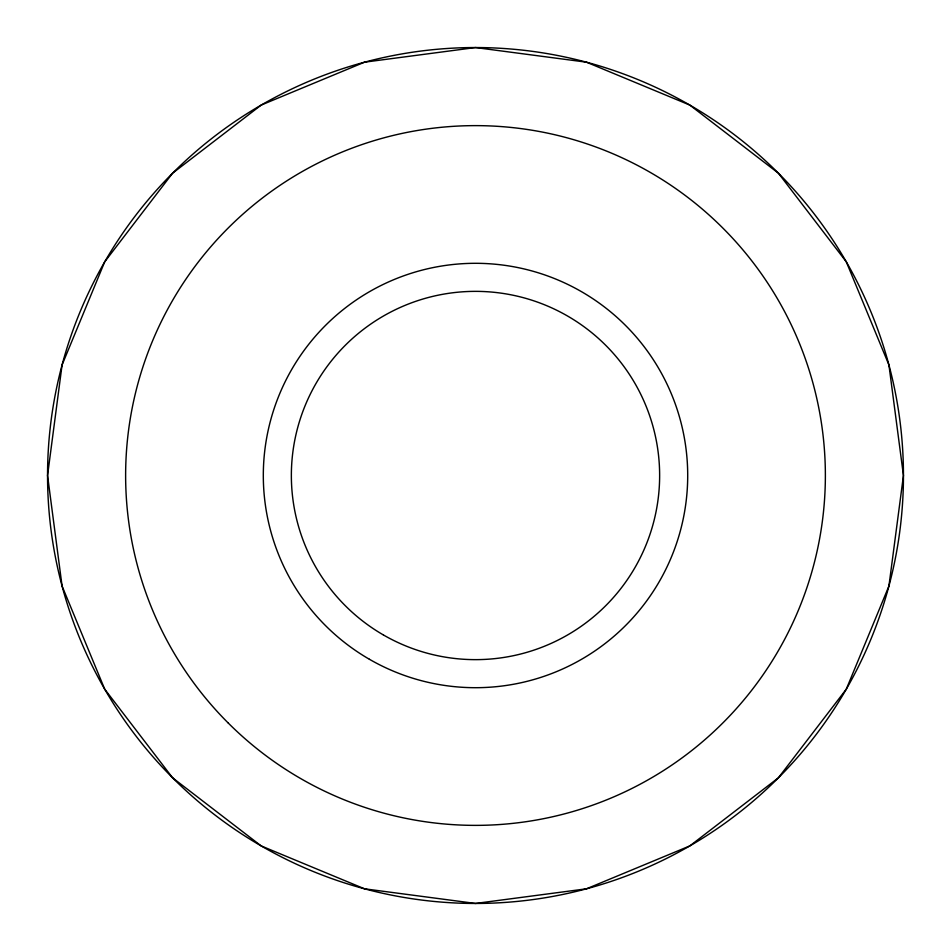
<?xml version="1.0" encoding="UTF-8"?>
<svg xmlns="http://www.w3.org/2000/svg" width="951" height="951" viewBox="0 0 951 951"><rect width="100%" height="100%" fill="white"/><g stroke="black" fill="none" stroke-linecap="round" stroke-linejoin="round"><path stroke-width="1.43" d="M62.077 364.934L47.55 475.5L62.077 586.066L104.705 689.166L172.606 777.823L261.216 845.938L364.542 888.816L475.5 903.45L586.458 888.816L689.784 845.938L778.393 777.823L846.295 689.166L888.923 586.066L903.45 475.5L888.923 364.934L846.295 261.834L778.393 173.177L689.784 105.062L586.458 62.184L475.5 47.55L364.542 62.184L261.216 105.062L172.606 173.177L104.705 261.834L62.077 364.934M369.404 659.269A212.204 212.204 0 0 0 687.704 475.5A212.204 212.204 0 0 0 369.404 291.731A212.204 212.204 0 0 0 369.404 659.269M228.335 723.129A349.873 349.873 0 0 0 813.533 565.738A349.873 349.873 0 0 0 384.632 137.633A349.873 349.873 0 0 0 228.335 723.129M383.431 634.971A184.137 184.137 0 0 0 659.637 475.5A184.137 184.137 0 0 0 383.431 316.029A184.137 184.137 0 0 0 383.431 634.971M173.034 778.251A427.95 427.95 0 0 0 888.923 586.066A427.95 427.95 0 0 0 364.542 62.184A427.95 427.95 0 0 0 173.034 778.251"/></g></svg>
